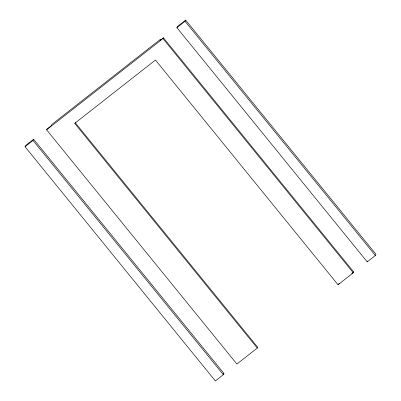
<?xml version="1.0" encoding="UTF-8"?>
<svg xmlns="http://www.w3.org/2000/svg" width="401" height="401" viewBox="0 0 401 401"><rect width="100%" height="100%" fill="white"/><g stroke="black" fill="none" stroke-linecap="round" stroke-linejoin="round"><path stroke-width="0.6" d="M25.052 146.736L25.659 145.493L33.639 139.237L223.938 373.451L223.332 374.694L215.352 380.95L25.052 146.736L33.032 140.475L33.639 139.237M46.606 129.834L47.007 129.007L51.258 125.678L51.864 124.435L160.616 39.173L160.004 40.411L163.392 37.754L353.692 271.973L353.286 272.8L338.033 284.76L155.458 60.045L74.701 123.363L257.277 348.078L236.906 364.053L46.606 129.834L162.986 38.581L163.392 37.754M176.906 27.669L177.513 26.431L185.648 20.05L375.948 254.264L375.341 255.507L367.206 261.883L176.906 27.669L185.041 21.288L185.648 20.05M257.277 348.078L257.683 347.251L75.107 122.541M338.033 284.76L339.406 283.171M367.206 261.883L367.612 261.056M223.001 374.188L223.938 373.451M351.757 273.487L353.692 271.973M185.041 21.288L375.341 255.507M162.986 38.581L353.286 272.8M33.032 140.475L223.332 374.694"/></g></svg>
